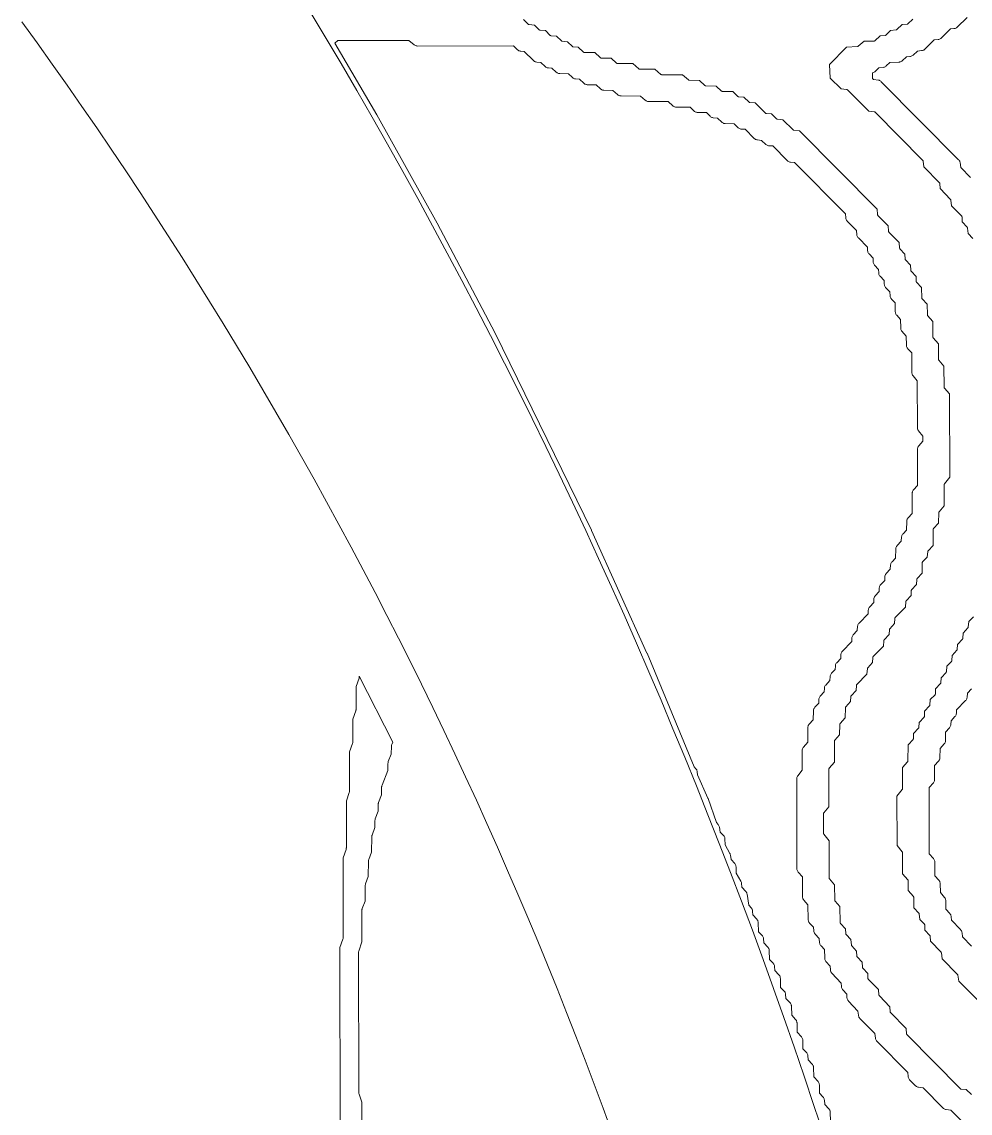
# Model space of a CAD drawing. Header units: inches. Extents: x 36 to 80.3, y 17.3 to 55.9.
# Drawn here: x 39.55 to 44.11, y 40.66 to 45.91 of the extents above; entities that cross this region are included whole.
import ezdxf

# ---------------------------------------------------------------- set-up
doc = ezdxf.new("R2010")
doc.units = ezdxf.units.IN
for name, color, linetype, lineweight in [('01_ORIGINAL_CAD', 7, 'Continuous', 20), ('02_APPROVED_PDF_OUTLINES', 7, 'Continuous', 15), ('03_ADDED_AREAS_SAME_COMPOSITION', 7, 'Continuous', 15)]:
    doc.layers.add(name, color=color, linetype=linetype, lineweight=lineweight)

msp = doc.modelspace()

# ---------------------------------------------------------------- linework, layer by layer
at = {"layer": '01_ORIGINAL_CAD'}
msp.add_lwpolyline([(44.2832, 37.0838, 0.090917), (40.9305, 45.9685, -0.652582), (40.9305, 49.0108, -0.158741), (45.0035, 48.4251, -0.098355), (47.824, 46.2028), (47.7547, 46.078)], format="xyb", dxfattribs=at)
msp.add_arc((22.064, 33.1953), 21.6191, 354.05829, 36.03187, dxfattribs=at)
at = {"layer": '02_APPROVED_PDF_OUTLINES'}
for points in [[(44.1177, 40.749), (44.0923, 40.7731), (44.0684, 40.7741), (44.0679, 40.7742), (44.0673, 40.7743), (44.0668, 40.7744), (44.0663, 40.7746), (44.0658, 40.7749), (44.0653, 40.7752), (44.0649, 40.7755), (44.0644, 40.7759), (43.8072, 41.0353), (43.8068, 41.0357), (43.8065, 41.0362), (43.8062, 41.0367), (43.8059, 41.0373), (43.8057, 41.0378), (43.8056, 41.0384), (43.8055, 41.039), (43.8032, 41.0658), (43.7274, 41.1426), (43.727, 41.1431), (43.7266, 41.1436), (43.7263, 41.1441), (43.726, 41.1447), (43.7259, 41.1453), (43.7257, 41.1459), (43.7257, 41.1465), (43.7246, 41.1707), (43.6741, 41.2231), (43.6737, 41.2236), (43.6734, 41.224), (43.6731, 41.2245), (43.6728, 41.2251), (43.6727, 41.2256), (43.6725, 41.2262), (43.6724, 41.2268), (43.6701, 41.2536), (43.6209, 41.3036), (43.6205, 41.304), (43.6201, 41.3045), (43.6198, 41.3051), (43.6196, 41.3057), (43.6194, 41.3063), (43.6192, 41.3069), (43.6192, 41.3075), (43.6181, 41.3317), (43.5941, 41.3573), (43.5938, 41.3578), (43.5934, 41.3583), (43.5931, 41.3588), (43.5929, 41.3594), (43.5927, 41.36), (43.5926, 41.3606), (43.5925, 41.3612), (43.5915, 41.3853), (43.5675, 41.411), (43.5671, 41.4115), (43.5668, 41.412), (43.5665, 41.4125), (43.5662, 41.413), (43.5661, 41.4136), (43.5659, 41.4142), (43.5659, 41.4148), (43.5648, 41.439), (43.5409, 41.4647), (43.5405, 41.4651), (43.5402, 41.4656), (43.5399, 41.4661), (43.5396, 41.4666), (43.5395, 41.4671), (43.5393, 41.4677), (43.5393, 41.4682), (43.5369, 41.495), (43.5143, 41.5182), (43.5139, 41.5187), (43.5135, 41.5192), (43.5132, 41.5197), (43.513, 41.5203), (43.5128, 41.5209), (43.5127, 41.5215), (43.5126, 41.5221), (43.5115, 41.5463), (43.4876, 41.572), (43.4872, 41.5725), (43.4868, 41.573), (43.4865, 41.5735), (43.4863, 41.5741), (43.4861, 41.5747), (43.486, 41.5753), (43.4859, 41.576), (43.4847, 41.6537), (43.4608, 41.6793), (43.4604, 41.6797), (43.4601, 41.6802), (43.4599, 41.6807), (43.4596, 41.6812), (43.4594, 41.6817), (43.4593, 41.6823), (43.4592, 41.6828), (43.4592, 41.6834), (43.4588, 41.7584), (43.4339, 41.7868), (43.4336, 41.7873), (43.4332, 41.7878), (43.4329, 41.7884), (43.4327, 41.7889), (43.4326, 41.7895), (43.4325, 41.7901), (43.4324, 41.7907), (43.4321, 41.9703), (43.4068, 42.0017), (43.4065, 42.0022), (43.4062, 42.0027), (43.4059, 42.0032), (43.4057, 42.0037), (43.4056, 42.0043), (43.4055, 42.0049), (43.4055, 42.0054), (43.4053, 42.1005), (43.4053, 42.1011), (43.4054, 42.1017), (43.4056, 42.1023), (43.4058, 42.1029), (43.4061, 42.1034), (43.4064, 42.1039), (43.4068, 42.1044), (43.4315, 42.1328), (43.4314, 42.3152), (43.4315, 42.3158), (43.4316, 42.3164), (43.4317, 42.317), (43.4319, 42.3176), (43.4322, 42.3182), (43.4325, 42.3187), (43.4329, 42.3192), (43.4577, 42.3476), (43.4577, 42.4494), (43.4578, 42.45), (43.4578, 42.4506), (43.458, 42.4511), (43.4582, 42.4516), (43.4584, 42.4522), (43.4587, 42.4526), (43.459, 42.4531), (43.4593, 42.4535), (43.4831, 42.4792), (43.4841, 42.5301), (43.4842, 42.5307), (43.4843, 42.5313), (43.4844, 42.5319), (43.4846, 42.5324), (43.4849, 42.5329), (43.4852, 42.5335), (43.4856, 42.5339), (43.5103, 42.5624), (43.5105, 42.6105), (43.5105, 42.6111), (43.5106, 42.6117), (43.5108, 42.6122), (43.5109, 42.6127), (43.5112, 42.6132), (43.5114, 42.6137), (43.5118, 42.6142), (43.5121, 42.6146), (43.536, 42.6403), (43.537, 42.6645), (43.537, 42.6651), (43.5371, 42.6657), (43.5373, 42.6662), (43.5375, 42.6668), (43.5378, 42.6673), (43.5382, 42.6678), (43.5386, 42.6683), (43.5624, 42.694), (43.5634, 42.7182), (43.5635, 42.7188), (43.5636, 42.7194), (43.5638, 42.72), (43.564, 42.7206), (43.5643, 42.7211), (43.5647, 42.7216), (43.5651, 42.7221), (43.6141, 42.7722), (43.6164, 42.799), (43.6164, 42.7996), (43.6166, 42.8001), (43.6167, 42.8006), (43.617, 42.8012), (43.6173, 42.8017), (43.6176, 42.8021), (43.6179, 42.8026), (43.6418, 42.8283), (43.6428, 42.8524), (43.6428, 42.8531), (43.643, 42.8537), (43.6432, 42.8543), (43.6434, 42.8548), (43.6437, 42.8554), (43.6441, 42.8559), (43.6445, 42.8564), (43.6935, 42.9064), (43.6957, 42.9332), (43.6958, 42.9338), (43.6959, 42.9344), (43.6961, 42.9349), (43.6964, 42.9354), (43.6966, 42.9359), (43.697, 42.9364), (43.6973, 42.9368), (43.7212, 42.9625), (43.7222, 42.9867), (43.7222, 42.9873), (43.7223, 42.9879), (43.7225, 42.9885), (43.7227, 42.989), (43.723, 42.9896), (43.7234, 42.9901), (43.7238, 42.9905), (43.7476, 43.0162), (43.7486, 43.0404), (43.7487, 43.041), (43.7488, 43.0416), (43.749, 43.0422), (43.7492, 43.0428), (43.7495, 43.0434), (43.7499, 43.0439), (43.7503, 43.0443), (43.7993, 43.0944), (43.8016, 43.1212), (43.8016, 43.1218), (43.8018, 43.1223), (43.8019, 43.1229), (43.8022, 43.1234), (43.8024, 43.1239), (43.8028, 43.1244), (43.8031, 43.1248), (43.827, 43.1505), (43.828, 43.1746), (43.828, 43.1753), (43.8282, 43.1758), (43.8283, 43.1764), (43.8286, 43.177), (43.8289, 43.1775), (43.8292, 43.178), (43.8296, 43.1785), (43.8534, 43.2042), (43.8544, 43.2283), (43.8545, 43.229), (43.8546, 43.2295), (43.8548, 43.2301), (43.855, 43.2307), (43.8553, 43.2312), (43.8556, 43.2317), (43.856, 43.2322), (43.8798, 43.2578), (43.8808, 43.3088), (43.8809, 43.3093), (43.8809, 43.3099), (43.8811, 43.3104), (43.8813, 43.311), (43.8815, 43.3115), (43.8818, 43.3119), (43.8821, 43.3124), (43.8825, 43.3128), (43.905, 43.336), (43.9073, 43.3628), (43.9074, 43.3634), (43.9075, 43.364), (43.9077, 43.3645), (43.9079, 43.365), (43.9082, 43.3655), (43.9085, 43.366), (43.9089, 43.3664), (43.9326, 43.3921), (43.9336, 43.4698), (43.9336, 43.4704), (43.9337, 43.471), (43.9339, 43.4717), (43.9341, 43.4722), (43.9344, 43.4728), (43.9348, 43.4733), (43.9352, 43.4738), (43.959, 43.4994), (43.96, 43.5504), (43.96, 43.551), (43.9601, 43.5516), (43.9603, 43.5521), (43.9605, 43.5527), (43.9608, 43.5532), (43.9611, 43.5537), (43.9615, 43.5542), (43.9862, 43.5826), (43.9863, 43.6845), (43.9863, 43.6851), (43.9864, 43.6856), (43.9865, 43.6862), (43.9867, 43.6867), (43.987, 43.6873), (43.9873, 43.6878), (43.9876, 43.6882), (44.0128, 43.7196), (44.0117, 44.1208), (43.9869, 44.1491), (43.9865, 44.1496), (43.9862, 44.1501), (43.9859, 44.1507), (43.9857, 44.1513), (43.9855, 44.1519), (43.9854, 44.1525), (43.9854, 44.1531), (43.9849, 44.2549), (43.9601, 44.2833), (43.9597, 44.2838), (43.9594, 44.2843), (43.9591, 44.2849), (43.9589, 44.2854), (43.9587, 44.286), (43.9586, 44.2866), (43.9586, 44.2872), (43.9582, 44.3623), (43.9333, 44.3907), (43.9329, 44.3911), (43.9326, 44.3917), (43.9323, 44.3922), (43.9321, 44.3928), (43.932, 44.3934), (43.9319, 44.394), (43.9318, 44.3946), (43.9314, 44.4696), (43.9066, 44.498), (43.9062, 44.4985), (43.9059, 44.499), (43.9056, 44.4995), (43.9054, 44.5001), (43.9052, 44.5006), (43.9051, 44.5012), (43.9051, 44.5018), (43.9039, 44.5527), (43.88, 44.5784), (43.8796, 44.5788), (43.8793, 44.5794), (43.879, 44.5799), (43.8787, 44.5805), (43.8785, 44.5811), (43.8784, 44.5817), (43.8784, 44.5823), (43.8772, 44.6332), (43.8533, 44.6589), (43.8529, 44.6593), (43.8526, 44.6598), (43.8523, 44.6604), (43.852, 44.6609), (43.8519, 44.6615), (43.8518, 44.6621), (43.8517, 44.6627), (43.8506, 44.6869), (43.8267, 44.7125), (43.8263, 44.713), (43.8259, 44.7135), (43.8256, 44.714), (43.8254, 44.7146), (43.8252, 44.7152), (43.8251, 44.7157), (43.8251, 44.7163), (43.824, 44.7405), (43.8, 44.7662), (43.7996, 44.7666), (43.7993, 44.7671), (43.799, 44.7677), (43.7988, 44.7682), (43.7986, 44.7688), (43.7985, 44.7694), (43.7984, 44.77), (43.7973, 44.7942), (43.7734, 44.8198), (43.773, 44.8203), (43.7727, 44.8207), (43.7724, 44.8212), (43.7722, 44.8218), (43.772, 44.8223), (43.7719, 44.8228), (43.7718, 44.8234), (43.7694, 44.8502), (43.7202, 44.9002), (43.7198, 44.9006), (43.7195, 44.9011), (43.7192, 44.9016), (43.7189, 44.9022), (43.7188, 44.9027), (43.7186, 44.9033), (43.7185, 44.9039), (43.7162, 44.9307), (43.667, 44.9807), (43.6666, 44.9811), (43.6663, 44.9816), (43.666, 44.9821), (43.6657, 44.9827), (43.6655, 44.9832), (43.6654, 44.9838), (43.6653, 44.9844), (43.6629, 45.0112), (43.2895, 45.3877), (43.2631, 45.39), (43.2625, 45.3901), (43.2619, 45.3903), (43.2613, 45.3905), (43.2608, 45.3907), (43.2603, 45.391), (43.2598, 45.3914), (43.2594, 45.3918), (43.2098, 45.4413), (43.1833, 45.4437), (43.1828, 45.4437), (43.1822, 45.4439), (43.1817, 45.4441), (43.1811, 45.4443), (43.1806, 45.4446), (43.1802, 45.4449), (43.1797, 45.4453), (43.1543, 45.4694), (43.1305, 45.4704), (43.1299, 45.4705), (43.1294, 45.4706), (43.1288, 45.4707), (43.1283, 45.4709), (43.1278, 45.4712), (43.1273, 45.4715), (43.1269, 45.4718), (43.1265, 45.4722), (43.077, 45.5217), (43.0505, 45.5241), (43.0499, 45.5242), (43.0493, 45.5243), (43.0488, 45.5245), (43.0483, 45.5247), (43.0478, 45.525), (43.0473, 45.5253), (43.0469, 45.5257), (43.0214, 45.5498), (42.9976, 45.5509), (42.997, 45.5509), (42.9964, 45.551), (42.9958, 45.5512), (42.9952, 45.5515), (42.9947, 45.5518), (42.9942, 45.5521), (42.9937, 45.5525), (42.9683, 45.5766), (42.918, 45.5776), (42.9175, 45.5777), (42.9169, 45.5778), (42.9164, 45.5779), (42.9159, 45.5781), (42.9154, 45.5783), (42.9149, 45.5786), (42.9145, 45.5789), (42.914, 45.5793), (42.8886, 45.6033), (42.8383, 45.6044), (42.8378, 45.6045), (42.8373, 45.6045), (42.8367, 45.6047), (42.8362, 45.6049), (42.8357, 45.6051), (42.8352, 45.6054), (42.8348, 45.6057), (42.8343, 45.6061), (42.809, 45.6301), (42.7587, 45.6312), (42.7581, 45.6312), (42.7575, 45.6313), (42.7569, 45.6315), (42.7563, 45.6317), (42.7558, 45.632), (42.7553, 45.6323), (42.7548, 45.6327), (42.7266, 45.6577), (42.626, 45.6579), (42.6254, 45.658), (42.6248, 45.6581), (42.6242, 45.6582), (42.6236, 45.6584), (42.623, 45.6587), (42.6225, 45.6591), (42.622, 45.6594), (42.5938, 45.6845), (42.5198, 45.6847), (42.5192, 45.6847), (42.5185, 45.6848), (42.5179, 45.685), (42.5174, 45.6852), (42.5168, 45.6855), (42.5163, 45.6858), (42.5158, 45.6862), (42.4876, 45.7112), (42.4135, 45.7115), (42.413, 45.7115), (42.4124, 45.7116), (42.4119, 45.7117), (42.4113, 45.7119), (42.4108, 45.7121), (42.4103, 45.7124), (42.4099, 45.7127), (42.4094, 45.7131), (42.384, 45.7372), (42.3338, 45.7382), (42.3332, 45.7383), (42.3327, 45.7384), (42.3321, 45.7385), (42.3316, 45.7387), (42.3311, 45.7389), (42.3306, 45.7392), (42.3302, 45.7395), (42.3298, 45.7399), (42.3044, 45.764), (42.2541, 45.765), (42.2535, 45.7651), (42.253, 45.7651), (42.2524, 45.7653), (42.2519, 45.7655), (42.2514, 45.7657), (42.2509, 45.766), (42.2505, 45.7663), (42.2501, 45.7667), (42.2246, 45.7908), (42.2008, 45.7918), (42.2002, 45.7919), (42.1997, 45.792), (42.1992, 45.7921), (42.1987, 45.7923), (42.1982, 45.7926), (42.1977, 45.7929), (42.1972, 45.7932), (42.1968, 45.7936), (42.1739, 45.8163), (42.1474, 45.8186), (42.1468, 45.8187), (42.1462, 45.8189), (42.1457, 45.8191), (42.1451, 45.8193), (42.1446, 45.8196), (42.1441, 45.82), (42.1437, 45.8204), (42.1208, 45.8431), (42.0942, 45.8454), (42.0937, 45.8455), (42.0931, 45.8457), (42.0925, 45.8459), (42.092, 45.8461), (42.0915, 45.8464), (42.091, 45.8468), (42.0906, 45.8472), (42.0676, 45.8699), (42.0411, 45.8722), (42.0405, 45.8723), (42.0399, 45.8725), (42.0394, 45.8727), (42.0388, 45.8729), (42.0383, 45.8732), (42.0379, 45.8736), (42.0374, 45.874), (42.0145, 45.8967), (41.988, 45.899), (41.9874, 45.8991), (41.9868, 45.8993), (41.9862, 45.8995), (41.9857, 45.8997), (41.9852, 45.9), (41.9847, 45.9004), (41.9843, 45.9008), (41.9613, 45.9235)], [(43.8346, 45.9249), (43.8118, 45.9021), (43.8114, 45.9018), (43.8109, 45.9014), (43.8104, 45.9011), (43.8099, 45.9009), (43.8094, 45.9007), (43.8089, 45.9005), (43.8084, 45.9004), (43.8078, 45.9004), (43.784, 45.8993), (43.7586, 45.8752), (43.7582, 45.8748), (43.7577, 45.8744), (43.7572, 45.8742), (43.7567, 45.8739), (43.7562, 45.8737), (43.7556, 45.8736), (43.755, 45.8735), (43.7285, 45.8711), (43.7057, 45.8484), (43.7053, 45.848), (43.7048, 45.8477), (43.7044, 45.8474), (43.7039, 45.8471), (43.7034, 45.8469), (43.7028, 45.8468), (43.7023, 45.8467), (43.7017, 45.8466), (43.6779, 45.8456), (43.6526, 45.8214), (43.6521, 45.821), (43.6517, 45.8207), (43.6512, 45.8204), (43.6507, 45.8202), (43.6501, 45.82), (43.6496, 45.8199), (43.649, 45.8198), (43.6485, 45.8197), (43.601, 45.8194), (43.5728, 45.7944), (43.5724, 45.794), (43.5719, 45.7937), (43.5714, 45.7934), (43.5708, 45.7932), (43.5703, 45.793), (43.5697, 45.7929), (43.5691, 45.7929), (43.5163, 45.7904), (43.4348, 45.7066), (43.4379, 45.6416), (43.4902, 45.5892), (43.5167, 45.5869), (43.5173, 45.5868), (43.5178, 45.5867), (43.5184, 45.5865), (43.519, 45.5862), (43.5195, 45.5859), (43.5199, 45.5856), (43.5204, 45.5852), (43.6231, 45.482), (43.6496, 45.4796), (43.6502, 45.4796), (43.6508, 45.4794), (43.6513, 45.4792), (43.6519, 45.479), (43.6524, 45.4787), (43.6529, 45.4783), (43.6533, 45.4779), (43.8839, 45.2453), (43.8843, 45.2449), (43.8847, 45.2444), (43.885, 45.2439), (43.8852, 45.2434), (43.8854, 45.2428), (43.8856, 45.2422), (43.8857, 45.2416), (43.888, 45.2148), (43.9638, 45.138), (43.9642, 45.1375), (43.9646, 45.137), (43.9649, 45.1365), (43.9651, 45.1359), (43.9653, 45.1353), (43.9655, 45.1347), (43.9655, 45.1341), (43.9666, 45.11), (44.0171, 45.0575), (44.0175, 45.057), (44.0178, 45.0566), (44.0181, 45.0561), (44.0183, 45.0555), (44.0185, 45.055), (44.0187, 45.0544), (44.0187, 45.0538), (44.0211, 45.027), (44.0703, 44.977), (44.0707, 44.9766), (44.0711, 44.9761), (44.0714, 44.9755), (44.0716, 44.9749), (44.0718, 44.9743), (44.0719, 44.9737), (44.072, 44.9731), (44.0731, 44.9489), (44.097, 44.9233), (44.0974, 44.9228), (44.0977, 44.9224), (44.098, 44.9219), (44.0982, 44.9214), (44.0984, 44.9208), (44.0985, 44.9203), (44.0986, 44.9197), (44.101, 44.8929), (44.1236, 44.8697)], [(44.1126, 45.1631), (44.0661, 45.2114), (44.0628, 45.2346), (44.0622, 45.2377), (44.0612, 45.2408), (44.0597, 45.2436), (44.058, 45.2463), (44.0558, 45.2487), (43.6835, 45.6242), (43.6811, 45.6263), (43.6784, 45.6282), (43.6755, 45.6296), (43.6725, 45.6307), (43.6693, 45.6313), (43.6467, 45.6346), (43.6419, 45.6393), (43.6419, 45.6665), (43.6432, 45.6668), (43.6463, 45.6678), (43.6492, 45.6693), (43.6519, 45.6711), (43.6544, 45.6732), (43.6724, 45.6911), (43.692, 45.6929), (43.6955, 45.6935), (43.6988, 45.6945), (43.7019, 45.696), (43.7048, 45.6978), (43.7074, 45.7001), (43.7247, 45.7173), (43.7673, 45.7183), (43.7704, 45.7186), (43.7734, 45.7192), (43.7763, 45.7202), (43.7791, 45.7216), (43.7817, 45.7232), (43.784, 45.7252), (43.8042, 45.7445), (43.8209, 45.7452), (43.8245, 45.7456), (43.8279, 45.7466), (43.8312, 45.748), (43.8343, 45.7498), (43.8371, 45.7521), (43.8577, 45.7718), (43.8777, 45.7736), (43.8811, 45.7741), (43.8845, 45.7752), (43.8876, 45.7766), (43.8906, 45.7786), (43.8932, 45.7809), (43.9376, 45.8256), (43.9572, 45.8273), (43.9607, 45.8279), (43.964, 45.8289), (43.9672, 45.8304), (43.9701, 45.8323), (43.9727, 45.8346), (44.0167, 45.8788), (44.033, 45.8796), (44.0361, 45.8799), (44.039, 45.8806), (44.0419, 45.8816), (44.0446, 45.883), (44.0471, 45.8847), (44.0494, 45.8867), (44.0965, 45.933)], [(43.4389, 40.6194), (43.4379, 40.6636), (43.4377, 40.6666), (43.437, 40.6696), (43.4361, 40.6724), (43.4348, 40.6752), (43.4331, 40.6777), (43.4312, 40.68), (43.4116, 40.701), (43.4098, 40.7214), (43.4093, 40.7248), (43.4083, 40.7281), (43.4069, 40.7312), (43.405, 40.7341), (43.4028, 40.7367), (43.3857, 40.7542), (43.3854, 40.7945), (43.3851, 40.7981), (43.3844, 40.8016), (43.3831, 40.8049), (43.3814, 40.808), (43.3792, 40.8108), (43.3589, 40.8341), (43.3579, 40.8782), (43.3576, 40.8812), (43.357, 40.8842), (43.356, 40.8871), (43.3547, 40.8898), (43.3531, 40.8924), (43.3512, 40.8947), (43.3316, 40.9157), (43.3298, 40.9361), (43.3292, 40.9395), (43.3282, 40.9427), (43.3268, 40.9458), (43.325, 40.9487), (43.3228, 40.9513), (43.3057, 40.9688), (43.3054, 41.0092), (43.3051, 41.0127), (43.3043, 41.0162), (43.3031, 41.0195), (43.3013, 41.0226), (43.2992, 41.0255), (43.2789, 41.0487), (43.2778, 41.0929), (43.2776, 41.0959), (43.277, 41.0989), (43.276, 41.1017), (43.2747, 41.1045), (43.273, 41.107), (43.2711, 41.1094), (43.2521, 41.1297), (43.2511, 41.1734), (43.2509, 41.1764), (43.2503, 41.1794), (43.2493, 41.1822), (43.248, 41.185), (43.2463, 41.1875), (43.2444, 41.1899), (43.2248, 41.2109), (43.223, 41.2312), (43.2225, 41.2346), (43.2215, 41.2379), (43.2201, 41.241), (43.2182, 41.2439), (43.216, 41.2465), (43.1988, 41.2642), (43.1978, 41.3075), (43.1975, 41.3106), (43.1969, 41.3135), (43.196, 41.3164), (43.1946, 41.3191), (43.193, 41.3217), (43.1911, 41.324), (43.1715, 41.345), (43.1697, 41.3654), (43.1692, 41.3688), (43.1682, 41.3721), (43.1667, 41.3752), (43.1649, 41.3781), (43.1627, 41.3807), (43.1454, 41.3983), (43.1444, 41.4417), (43.1442, 41.4447), (43.1436, 41.4477), (43.1426, 41.4506), (43.1413, 41.4533), (43.1397, 41.4559), (43.1377, 41.4582), (43.1181, 41.4792), (43.1163, 41.4996), (43.1158, 41.5029), (43.1148, 41.5062), (43.1134, 41.5093), (43.1116, 41.5122), (43.1093, 41.5148), (43.0927, 41.5319), (43.0911, 41.5762), (43.0907, 41.5797), (43.0898, 41.5832), (43.0885, 41.5865), (43.0866, 41.5896), (43.0844, 41.5924), (43.0652, 41.6129), (43.0644, 41.6301), (43.064, 41.6335), (43.0632, 41.6369), (43.0619, 41.6401), (43.0601, 41.6431), (43.058, 41.6458), (43.0454, 41.6596), (43.0375, 41.7131), (43.0369, 41.716), (43.0359, 41.7189), (43.0346, 41.7216), (43.033, 41.7242), (43.0311, 41.7265), (43.0127, 41.7462), (43.011, 41.7653), (43.0104, 41.7689), (43.0093, 41.7724), (43.0077, 41.7757), (42.9854, 41.8141), (42.9844, 41.8444), (42.984, 41.848), (42.9832, 41.8514), (42.9818, 41.8547), (42.98, 41.8578), (42.9778, 41.8606), (42.9605, 41.8792), (42.9575, 41.9007), (42.9569, 41.9037), (42.956, 41.9066), (42.9547, 41.9093), (42.932, 41.9505), (42.9311, 41.9786), (42.9307, 41.9822), (42.9298, 41.9856), (42.9285, 41.9889), (42.9267, 41.9919), (42.9245, 41.9947), (42.9084, 42.0122), (42.904, 42.0359), (42.9032, 42.0392), (42.902, 42.0423), (42.9003, 42.0452), (42.8983, 42.0479), (42.8899, 42.0575), (42.8497, 42.1738), (42.8489, 42.1758), (42.7986, 42.2882), (42.7977, 42.3014), (42.7973, 42.3046), (42.7964, 42.3078), (42.7952, 42.3108), (42.7935, 42.3136), (42.7916, 42.3162), (42.7824, 42.3267), (42.5559, 42.8728), (42.5556, 42.8735), (42.289, 43.4638), (42.2887, 43.4645), (41.8251, 44.4134), (41.8247, 44.4141), (41.5461, 44.9423), (41.5459, 44.9428), (41.2551, 45.4648), (41.2549, 45.4653), (41.0528, 45.8096), (41.0685, 45.8225), (41.2391, 45.8226), (41.4097, 45.8227), (41.4357, 45.8016), (41.4385, 45.7996), (41.4415, 45.798), (41.4447, 45.7969), (41.4481, 45.7962), (41.4515, 45.7959), (41.9131, 45.7963), (41.9329, 45.7775), (41.9357, 45.7752), (41.9387, 45.7734), (41.942, 45.772), (41.9455, 45.7711), (41.949, 45.7706), (41.9654, 45.7699), (42.0095, 45.7257), (42.0122, 45.7234), (42.0151, 45.7215), (42.0182, 45.7201), (42.0216, 45.7191), (42.025, 45.7185), (42.045, 45.7167), (42.0658, 45.6971), (42.0685, 45.6948), (42.0716, 45.6929), (42.0749, 45.6916), (42.0783, 45.6906), (42.0819, 45.6902), (42.0986, 45.6895), (42.1189, 45.6703), (42.1213, 45.6683), (42.1238, 45.6666), (42.1266, 45.6653), (42.1295, 45.6643), (42.1325, 45.6637), (42.1356, 45.6634), (42.1782, 45.6625), (42.1956, 45.6453), (42.1982, 45.643), (42.2011, 45.6411), (42.2043, 45.6397), (42.2076, 45.6387), (42.211, 45.6381), (42.231, 45.6364), (42.2517, 45.6167), (42.2541, 45.6147), (42.2567, 45.613), (42.2594, 45.6117), (42.2623, 45.6107), (42.2653, 45.6101), (42.2684, 45.6098), (42.3114, 45.6089), (42.3314, 45.5899), (42.3338, 45.5879), (42.3364, 45.5863), (42.3391, 45.5849), (42.342, 45.5839), (42.345, 45.5833), (42.3481, 45.583), (42.3915, 45.5821), (42.4145, 45.5617), (42.4169, 45.5598), (42.4195, 45.5583), (42.4222, 45.557), (42.4251, 45.5561), (42.4281, 45.5556), (42.4311, 45.5554), (42.5245, 45.5552), (42.5473, 45.535), (42.5497, 45.5331), (42.5523, 45.5315), (42.555, 45.5303), (42.5579, 45.5294), (42.5608, 45.5288), (42.5639, 45.5287), (42.6573, 45.5285), (42.6801, 45.5082), (42.6825, 45.5064), (42.685, 45.5048), (42.6878, 45.5036), (42.6906, 45.5027), (42.6936, 45.5021), (42.6966, 45.5019), (42.763, 45.5017), (42.7829, 45.4829), (42.7852, 45.4809), (42.7878, 45.4792), (42.7906, 45.4779), (42.7935, 45.4769), (42.7965, 45.4763), (42.7995, 45.476), (42.8422, 45.4751), (42.8596, 45.4579), (42.8622, 45.4556), (42.8651, 45.4538), (42.8682, 45.4523), (42.8715, 45.4513), (42.8749, 45.4507), (42.8949, 45.449), (42.9157, 45.4293), (42.9181, 45.4273), (42.9206, 45.4257), (42.9234, 45.4243), (42.9263, 45.4233), (42.9293, 45.4227), (42.9324, 45.4224), (42.9753, 45.4215), (42.9954, 45.4025), (42.9981, 45.4003), (43.0012, 45.3984), (43.0045, 45.397), (43.0079, 45.3961), (43.0115, 45.3957), (43.0278, 45.395), (43.072, 45.3508), (43.0747, 45.3485), (43.0776, 45.3466), (43.0807, 45.3451), (43.0841, 45.3441), (43.0875, 45.3435), (43.1075, 45.3418), (43.1283, 45.3221), (43.131, 45.3198), (43.1341, 45.318), (43.1374, 45.3166), (43.1408, 45.3157), (43.1444, 45.3153), (43.1607, 45.3146), (43.2315, 45.2436), (43.2341, 45.2413), (43.237, 45.2394), (43.2402, 45.2379), (43.2435, 45.2368), (43.247, 45.2363), (43.2665, 45.2346), (43.511, 44.9881), (43.5127, 44.9681), (43.5132, 44.9647), (43.5142, 44.9614), (43.5157, 44.9583), (43.5175, 44.9554), (43.5198, 44.9528), (43.5642, 44.9077), (43.5659, 44.8877), (43.5665, 44.8843), (43.5675, 44.881), (43.5689, 44.8778), (43.5708, 44.8749), (43.573, 44.8723), (43.617, 44.8276), (43.6177, 44.8108), (43.6182, 44.8073), (43.619, 44.8039), (43.6204, 44.8007), (43.6222, 44.7976), (43.6244, 44.7949), (43.6436, 44.7743), (43.6444, 44.7572), (43.6448, 44.7537), (43.6457, 44.7502), (43.6471, 44.747), (43.6489, 44.744), (43.6511, 44.7412), (43.6703, 44.7207), (43.671, 44.7035), (43.6714, 44.7), (43.6723, 44.6966), (43.6737, 44.6933), (43.6755, 44.6903), (43.6777, 44.6876), (43.6969, 44.667), (43.6977, 44.6498), (43.6981, 44.6463), (43.699, 44.6429), (43.7004, 44.6397), (43.7022, 44.6366), (43.7044, 44.6339), (43.724, 44.6129), (43.7258, 44.5925), (43.7263, 44.5892), (43.7273, 44.5859), (43.7287, 44.5828), (43.7306, 44.5799), (43.7328, 44.5773), (43.75, 44.5596), (43.751, 44.5162), (43.7513, 44.5132), (43.7519, 44.5102), (43.7529, 44.5074), (43.7542, 44.5046), (43.7558, 44.5021), (43.7577, 44.4997), (43.7766, 44.4796), (43.7769, 44.4389), (43.7771, 44.4354), (43.7779, 44.4319), (43.7792, 44.4286), (43.7809, 44.4255), (43.783, 44.4226), (43.8034, 44.3994), (43.8044, 44.3552), (43.8047, 44.3522), (43.8053, 44.3492), (43.8062, 44.3464), (43.8076, 44.3436), (43.8092, 44.3411), (43.8111, 44.3387), (43.8299, 44.3186), (43.8304, 44.2243), (43.8306, 44.2207), (43.8314, 44.2173), (43.8327, 44.2139), (43.8344, 44.2108), (43.8365, 44.208), (43.8567, 44.1849), (43.8571, 43.9589), (43.8574, 43.9555), (43.858, 43.9522), (43.8592, 43.949), (43.8607, 43.946), (43.8627, 43.9432), (43.8837, 43.9171), (43.8838, 43.9052), (43.8838, 43.8939), (43.8637, 43.8709), (43.8616, 43.868), (43.8599, 43.8649), (43.8586, 43.8615), (43.8579, 43.858), (43.8576, 43.8545), (43.8577, 43.6797), (43.839, 43.6596), (43.837, 43.6572), (43.8354, 43.6546), (43.8341, 43.6518), (43.8331, 43.6489), (43.8325, 43.6458), (43.8323, 43.6428), (43.8315, 43.5456), (43.8127, 43.5253), (43.8108, 43.523), (43.8091, 43.5204), (43.8078, 43.5177), (43.8069, 43.5148), (43.8063, 43.5118), (43.806, 43.5088), (43.8052, 43.4654), (43.788, 43.4478), (43.7858, 43.4452), (43.784, 43.4423), (43.7826, 43.4391), (43.7816, 43.4359), (43.7811, 43.4325), (43.7794, 43.4121), (43.7599, 43.3911), (43.7579, 43.3887), (43.7563, 43.3862), (43.755, 43.3834), (43.754, 43.3806), (43.7534, 43.3776), (43.7532, 43.3746), (43.7524, 43.3312), (43.7352, 43.3135), (43.733, 43.3109), (43.7312, 43.308), (43.7297, 43.3049), (43.7288, 43.3016), (43.7282, 43.2982), (43.7265, 43.2779), (43.707, 43.2569), (43.7048, 43.2541), (43.703, 43.2511), (43.7016, 43.2478), (43.7008, 43.2444), (43.7004, 43.2409), (43.6997, 43.2237), (43.6806, 43.2032), (43.6784, 43.2004), (43.6766, 43.1974), (43.6752, 43.1941), (43.6743, 43.1907), (43.6739, 43.1872), (43.6732, 43.17), (43.6541, 43.1495), (43.6519, 43.1467), (43.6501, 43.1437), (43.6488, 43.1404), (43.6479, 43.137), (43.6475, 43.1335), (43.6468, 43.1163), (43.6277, 43.0958), (43.6255, 43.093), (43.6237, 43.09), (43.6223, 43.0867), (43.6214, 43.0833), (43.621, 43.0798), (43.6204, 43.063), (43.5766, 43.0183), (43.5743, 43.0156), (43.5725, 43.0127), (43.5711, 43.0096), (43.5701, 43.0063), (43.5695, 43.0029), (43.5678, 42.9825), (43.5483, 42.9615), (43.5461, 42.9587), (43.5443, 42.9557), (43.5429, 42.9524), (43.5421, 42.949), (43.5417, 42.9455), (43.541, 42.9286), (43.4956, 42.8812), (43.4937, 42.8789), (43.492, 42.8764), (43.4907, 42.8737), (43.4897, 42.8709), (43.489, 42.8679), (43.4887, 42.8649), (43.488, 42.8478), (43.4689, 42.8272), (43.4667, 42.8245), (43.4649, 42.8214), (43.4636, 42.8182), (43.4627, 42.8148), (43.4623, 42.8112), (43.4616, 42.7944), (43.4442, 42.7765), (43.442, 42.7739), (43.4402, 42.771), (43.4388, 42.7679), (43.4378, 42.7646), (43.4373, 42.7612), (43.4356, 42.7408), (43.4161, 42.7198), (43.4138, 42.7171), (43.412, 42.714), (43.4107, 42.7108), (43.4098, 42.7074), (43.4094, 42.7038), (43.4087, 42.6867), (43.3896, 42.6661), (43.3874, 42.6634), (43.3856, 42.6603), (43.3842, 42.6571), (43.3834, 42.6537), (43.383, 42.6501), (43.3823, 42.633), (43.3632, 42.6124), (43.3613, 42.6101), (43.3596, 42.6075), (43.3583, 42.6048), (43.3574, 42.6019), (43.3567, 42.5989), (43.3565, 42.5959), (43.3557, 42.5522), (43.3368, 42.5319), (43.3348, 42.5295), (43.3332, 42.5269), (43.3319, 42.5242), (43.3309, 42.5213), (43.3303, 42.5182), (43.3301, 42.5152), (43.3292, 42.4443), (43.3091, 42.4211), (43.3069, 42.4183), (43.3052, 42.4151), (43.304, 42.4118), (43.3032, 42.4083), (43.3029, 42.4047), (43.3029, 42.3094), (43.2819, 42.2832), (43.2799, 42.2804), (43.2784, 42.2774), (43.2773, 42.2742), (43.2766, 42.2709), (43.2764, 42.2675), (43.2775, 41.8352), (43.2777, 41.8316), (43.2785, 41.8281), (43.2798, 41.8248), (43.2815, 41.8216), (43.2837, 41.8188), (43.3038, 41.7957), (43.3043, 41.7009), (43.3045, 41.6974), (43.3053, 41.6939), (43.3066, 41.6906), (43.3083, 41.6874), (43.3105, 41.6846), (43.3307, 41.6614), (43.3319, 41.5905), (43.3321, 41.5875), (43.3327, 41.5845), (43.3337, 41.5816), (43.335, 41.5788), (43.3366, 41.5762), (43.3386, 41.5739), (43.3578, 41.5533), (43.3585, 41.5361), (43.3589, 41.5326), (43.3598, 41.5292), (43.3612, 41.526), (43.363, 41.5229), (43.3652, 41.5202), (43.3848, 41.4992), (43.3866, 41.4788), (43.3872, 41.4755), (43.3881, 41.4722), (43.3896, 41.4691), (43.3914, 41.4662), (43.3936, 41.4636), (43.4107, 41.4461), (43.411, 41.4057), (43.4113, 41.4022), (43.4121, 41.3987), (43.4133, 41.3954), (43.4151, 41.3923), (43.4172, 41.3894), (43.4377, 41.3659), (43.4385, 41.3483), (43.4388, 41.3453), (43.4395, 41.3424), (43.4405, 41.3396), (43.4419, 41.3369), (43.4435, 41.3344), (43.4455, 41.3321), (43.491, 41.2848), (43.4918, 41.2678), (43.4922, 41.2643), (43.4931, 41.2609), (43.4944, 41.2577), (43.4962, 41.2546), (43.4985, 41.2519), (43.5176, 41.2314), (43.5184, 41.2142), (43.5187, 41.2112), (43.5194, 41.2083), (43.5204, 41.2054), (43.5218, 41.2028), (43.5234, 41.2003), (43.5254, 41.198), (43.5713, 41.1502), (43.5731, 41.1301), (43.5736, 41.1266), (43.5746, 41.1233), (43.5761, 41.1202), (43.578, 41.1173), (43.5802, 41.1147), (43.6517, 41.0422), (43.6549, 41.0192), (43.6556, 41.0161), (43.6566, 41.013), (43.658, 41.0102), (43.6598, 41.0075), (43.6619, 41.0051), (43.8108, 40.8549), (43.8126, 40.835), (43.8131, 40.8316), (43.8141, 40.8283), (43.8155, 40.8252), (43.8174, 40.8223), (43.8196, 40.8197), (43.848, 40.7906), (43.8505, 40.7884), (43.8532, 40.7866), (43.8561, 40.7851), (43.8592, 40.784), (43.8624, 40.7834), (43.885, 40.7801), (43.9811, 40.6832), (43.9835, 40.6811), (43.9862, 40.6793), (43.9891, 40.6778), (43.9921, 40.6768), (43.9953, 40.6761), (44.018, 40.6728), (44.0897, 40.6009)], [(44.1271, 43.0485), (44.1045, 43.0253), (44.1023, 42.9985), (44.1022, 42.998), (44.1021, 42.9974), (44.1019, 42.9969), (44.1017, 42.9963), (44.1014, 42.9958), (44.1011, 42.9954), (44.1007, 42.9949), (44.0768, 42.9692), (44.0759, 42.9451), (44.0758, 42.9445), (44.0757, 42.9439), (44.0755, 42.9433), (44.0753, 42.9427), (44.075, 42.9422), (44.0746, 42.9417), (44.0743, 42.9412), (44.0504, 42.9155), (44.0494, 42.8914), (44.0494, 42.8908), (44.0492, 42.8902), (44.0491, 42.8896), (44.0488, 42.889), (44.0485, 42.8885), (44.0482, 42.888), (44.0478, 42.8875), (44.024, 42.8618), (44.023, 42.8377), (44.0229, 42.8371), (44.0228, 42.8364), (44.0226, 42.8358), (44.0224, 42.8353), (44.0221, 42.8347), (44.0217, 42.8342), (44.0213, 42.8337), (43.9988, 42.8105), (43.9965, 42.7837), (43.9964, 42.7832), (43.9963, 42.7826), (43.9961, 42.7821), (43.9959, 42.7815), (43.9956, 42.781), (43.9953, 42.7806), (43.9949, 42.7801), (43.9711, 42.7544), (43.9701, 42.7303), (43.97, 42.7297), (43.9699, 42.7291), (43.9697, 42.7285), (43.9695, 42.7279), (43.9692, 42.7274), (43.9689, 42.7269), (43.9685, 42.7264), (43.9446, 42.7007), (43.9436, 42.6766), (43.9436, 42.676), (43.9435, 42.6753), (43.9433, 42.6747), (43.943, 42.6742), (43.9427, 42.6736), (43.9424, 42.6731), (43.942, 42.6726), (43.9194, 42.6494), (43.9172, 42.6226), (43.9171, 42.6221), (43.917, 42.6215), (43.9168, 42.621), (43.9166, 42.6204), (43.9163, 42.6199), (43.916, 42.6195), (43.9156, 42.619), (43.8917, 42.5933), (43.8908, 42.5692), (43.8907, 42.5686), (43.8906, 42.568), (43.8904, 42.5674), (43.8902, 42.5668), (43.8899, 42.5663), (43.8896, 42.5658), (43.8892, 42.5653), (43.8653, 42.5396), (43.8643, 42.5155), (43.8643, 42.5149), (43.8641, 42.5143), (43.864, 42.5137), (43.8637, 42.5131), (43.8634, 42.5126), (43.8631, 42.5121), (43.8627, 42.5116), (43.8389, 42.4859), (43.8379, 42.4618), (43.8378, 42.4612), (43.8377, 42.4606), (43.8375, 42.46), (43.8373, 42.4594), (43.837, 42.4589), (43.8367, 42.4584), (43.8363, 42.4579), (43.8125, 42.4323), (43.8115, 42.3546), (43.8115, 42.354), (43.8114, 42.3534), (43.8112, 42.3528), (43.811, 42.3522), (43.8108, 42.3517), (43.8104, 42.3512), (43.8101, 42.3507), (43.7853, 42.3223), (43.7853, 42.2204), (43.7852, 42.2198), (43.7851, 42.2193), (43.785, 42.2187), (43.7848, 42.2182), (43.7846, 42.2176), (43.7843, 42.2171), (43.7839, 42.2167), (43.7588, 42.1853), (43.7592, 41.948), (43.7845, 41.9166), (43.7848, 41.9162), (43.7851, 41.9157), (43.7854, 41.9151), (43.7856, 41.9146), (43.7857, 41.914), (43.7858, 41.9135), (43.7858, 41.9129), (43.7863, 41.811), (43.8112, 41.7826), (43.8115, 41.7821), (43.8119, 41.7816), (43.8121, 41.7811), (43.8123, 41.7805), (43.8125, 41.7799), (43.8126, 41.7793), (43.8126, 41.7787), (43.813, 41.7305), (43.8378, 41.7021), (43.8382, 41.7017), (43.8385, 41.7012), (43.8388, 41.7006), (43.839, 41.7001), (43.8392, 41.6995), (43.8393, 41.6989), (43.8393, 41.6983), (43.8405, 41.6474), (43.8644, 41.6218), (43.8648, 41.6213), (43.8651, 41.6209), (43.8654, 41.6204), (43.8656, 41.6199), (43.8658, 41.6193), (43.8659, 41.6188), (43.866, 41.6182), (43.8684, 41.5914), (43.891, 41.5682), (43.8914, 41.5677), (43.8917, 41.5672), (43.8921, 41.5667), (43.8923, 41.5661), (43.8925, 41.5655), (43.8926, 41.5649), (43.8927, 41.5643), (43.8937, 41.5401), (43.9177, 41.5144), (43.9181, 41.514), (43.9184, 41.5135), (43.9187, 41.513), (43.919, 41.5124), (43.9191, 41.5118), (43.9193, 41.5112), (43.9193, 41.5106), (43.9204, 41.4865), (43.9709, 41.434), (43.9713, 41.4336), (43.9717, 41.433), (43.972, 41.4325), (43.9722, 41.4319), (43.9724, 41.4313), (43.9725, 41.4307), (43.9766, 41.4015), (44.0507, 41.3268), (44.051, 41.3264), (44.0514, 41.326), (44.0517, 41.3255), (44.0519, 41.325), (44.0521, 41.3245), (44.0522, 41.3239), (44.0523, 41.3234), (44.0565, 41.2942), (44.2664, 41.0825)], [(44.118, 41.462), (44.0736, 41.5071), (44.0719, 41.5271), (44.0714, 41.5305), (44.0704, 41.5338), (44.0689, 41.5369), (44.067, 41.5398), (44.0648, 41.5425), (44.0208, 41.5871), (44.0201, 41.6039), (44.0197, 41.6074), (44.0188, 41.6109), (44.0174, 41.6141), (44.0156, 41.6171), (44.0134, 41.6199), (43.9946, 41.64), (43.9943, 41.6807), (43.994, 41.6843), (43.9932, 41.6877), (43.9919, 41.6911), (43.9902, 41.6942), (43.9881, 41.697), (43.9677, 41.7203), (43.9667, 41.7644), (43.9665, 41.7674), (43.9658, 41.7704), (43.9649, 41.7733), (43.9636, 41.776), (43.9619, 41.7786), (43.96, 41.7809), (43.9412, 41.801), (43.9408, 41.8685), (43.9405, 41.8721), (43.9398, 41.8755), (43.9385, 41.8789), (43.9368, 41.882), (43.9346, 41.8848), (43.9145, 41.9079), (43.9139, 42.2257), (43.9339, 42.2488), (43.9361, 42.2516), (43.9378, 42.2547), (43.939, 42.2581), (43.9398, 42.2616), (43.9401, 42.2651), (43.9402, 42.3326), (43.9589, 42.3527), (43.9608, 42.3551), (43.9624, 42.3576), (43.9637, 42.3604), (43.9647, 42.3633), (43.9653, 42.3662), (43.9656, 42.3693), (43.9664, 42.4134), (43.9867, 42.4367), (43.9888, 42.4395), (43.9905, 42.4426), (43.9918, 42.446), (43.9925, 42.4494), (43.9928, 42.453), (43.9929, 42.4936), (44.0117, 42.5138), (44.0139, 42.5166), (44.0157, 42.5196), (44.017, 42.5229), (44.0179, 42.5263), (44.0183, 42.5298), (44.019, 42.547), (44.0381, 42.5675), (44.0403, 42.5703), (44.0421, 42.5733), (44.0435, 42.5766), (44.0444, 42.58), (44.0448, 42.5835), (44.0455, 42.6003), (44.0892, 42.645), (44.0915, 42.6476), (44.0933, 42.6505), (44.0948, 42.6537), (44.0957, 42.657), (44.0963, 42.6604), (44.098, 42.6808), (44.1175, 42.7018)]]:
    msp.add_lwpolyline(points, dxfattribs=at)
at = {"layer": '03_ADDED_AREAS_SAME_COMPOSITION'}
msp.add_lwpolyline([(41.0787, 40.5804), (41.078, 41.4565), (41.0921, 41.4965), (41.0929, 41.4992), (41.0934, 41.502), (41.0935, 41.5048), (41.0934, 41.8883), (41.1075, 41.9283), (41.1083, 41.931), (41.1088, 41.9338), (41.1089, 41.9366), (41.1089, 42.163), (41.1231, 42.2031), (41.1238, 42.2058), (41.1243, 42.2085), (41.1245, 42.2114), (41.1245, 42.3986), (41.1386, 42.4386), (41.1394, 42.4413), (41.1399, 42.4441), (41.14, 42.4469), (41.1401, 42.5556), (41.1542, 42.5956), (41.155, 42.5983), (41.1555, 42.6011), (41.1557, 42.6039), (41.1557, 42.7126), (41.1699, 42.7526), (41.1707, 42.7553), (41.1711, 42.7581), (41.1713, 42.7609), (41.1713, 42.7623), (41.3319, 42.4444), (41.3276, 42.4336), (41.3267, 42.4309), (41.3261, 42.4281), (41.3258, 42.4253), (41.3245, 42.387), (41.3109, 42.3509), (41.3101, 42.3482), (41.3095, 42.3454), (41.3093, 42.3425), (41.3088, 42.3085), (41.2805, 42.2373), (41.2796, 42.2346), (41.279, 42.2318), (41.2788, 42.2289), (41.2774, 42.1907), (41.2639, 42.1546), (41.263, 42.1518), (41.2625, 42.149), (41.2623, 42.1462), (41.2617, 42.1119), (41.2482, 42.076), (41.2473, 42.0733), (41.2468, 42.0705), (41.2466, 42.0677), (41.246, 42.0334), (41.2325, 41.9975), (41.2316, 41.9947), (41.2311, 41.9918), (41.2309, 41.9889), (41.2303, 41.9155), (41.2168, 41.8797), (41.216, 41.8769), (41.2154, 41.8741), (41.2152, 41.8711), (41.2147, 41.7978), (41.2012, 41.762), (41.2003, 41.7592), (41.1998, 41.7563), (41.1996, 41.7534), (41.199, 41.68), (41.1855, 41.6442), (41.1846, 41.6414), (41.1841, 41.6384), (41.1839, 41.6355), (41.1834, 41.4831), (41.1689, 41.4385), (41.168, 41.4347), (41.1677, 41.4307), (41.1684, 40.7593), (41.1685, 40.7564), (41.169, 40.7536), (41.1698, 40.7509), (41.184, 40.711), (41.1842, 40.563)], dxfattribs=at)

doc.saveas('drawing.dxf')
